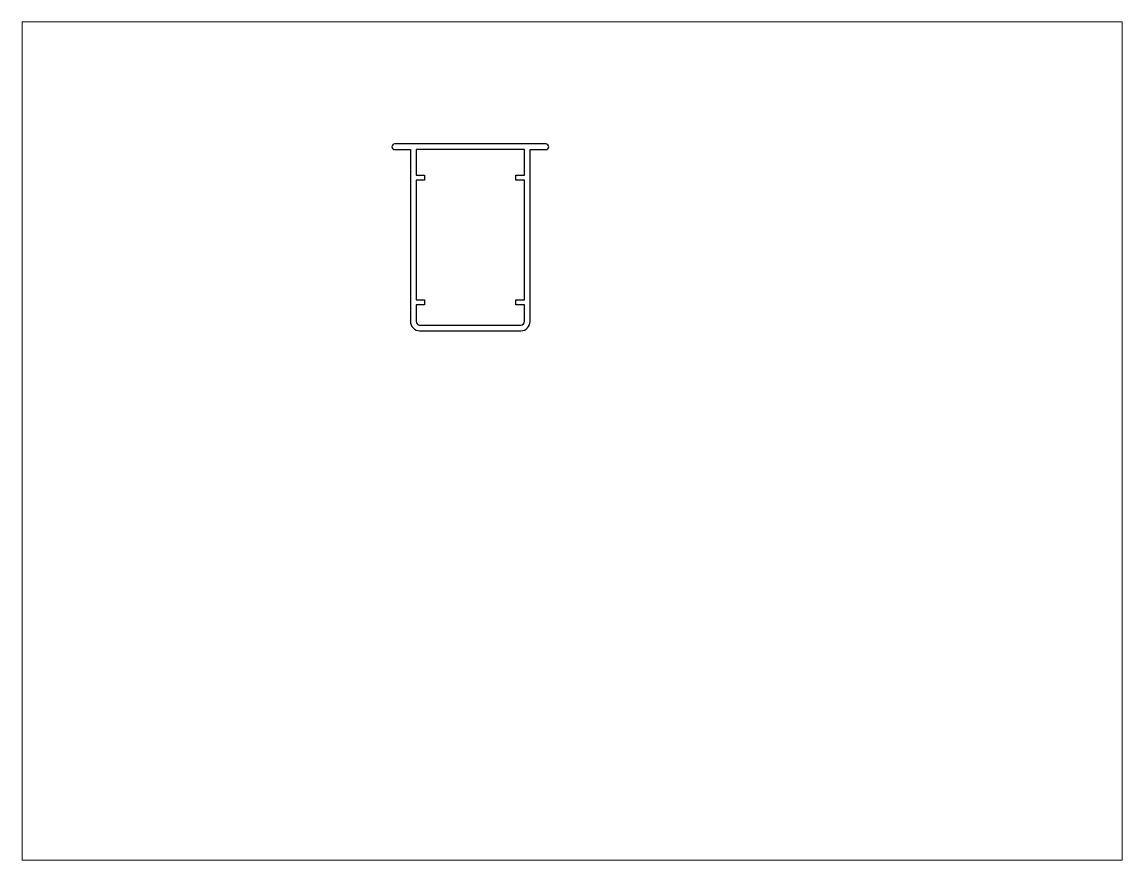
# Paper-space layout 'Layout1' of a CAD drawing. Extents: x 27 to 240, y 20 to 183.
# The model-space entities are those that its viewports show. They can reach past a viewport. Long polylines and large blocks are cut down to what shows.
import ezdxf

# ---------------------------------------------------------------- set-up
doc = ezdxf.new("R2010")
doc.units = 0
doc.header["$LTSCALE"] = 15
doc.layers.get('0').update_dxf_attribs({"linetype": 'CONTINUOUS'})

msp = doc.modelspace()

# ---------------------------------------------------------------- linework, layer by layer
at = {"color": 0, "linetype": 'CONTINUOUS', "ltscale": 0.05}
for points in [[(128.34, 234.48, 1), (128.34, 232.48), (133.84, 232.48), (133.84, 172.23, 0.414214), (137.09, 168.98), (172.59, 168.98, 0.414214), (175.84, 172.23), (175.84, 232.48), (181.34, 232.48, 1), (181.34, 234.48)], [(173.84, 179.78), (173.84, 221.73), (170.84, 221.73), (170.84, 223.48), (173.84, 223.48), (173.84, 232.48), (135.84, 232.48), (135.84, 223.48), (138.84, 223.48), (138.84, 221.73), (135.84, 221.73), (135.84, 179.78), (138.84, 179.78), (138.84, 178.03), (135.84, 178.03), (135.84, 172.23, 0.414214), (137.09, 170.98), (172.59, 170.98, 0.414214), (173.84, 172.23), (173.84, 178.03), (170.84, 178.03), (170.84, 179.78)]]:
    msp.add_lwpolyline(points, format="xyb", close=True, dxfattribs=at)

psp = doc.layouts.get("Layout1")

# ---------------------------------------------------------------- viewports
at = {"layer": '0', "color": 0, "linetype": 'BYBLOCK', "ltscale": 0.05}
psp.add_viewport(center=(133.35, 101.6), size=(213.36, 162.56), view_center_point=(190.51, 130.3), view_height=293.8955, dxfattribs=at)

doc.saveas('drawing.dxf')
